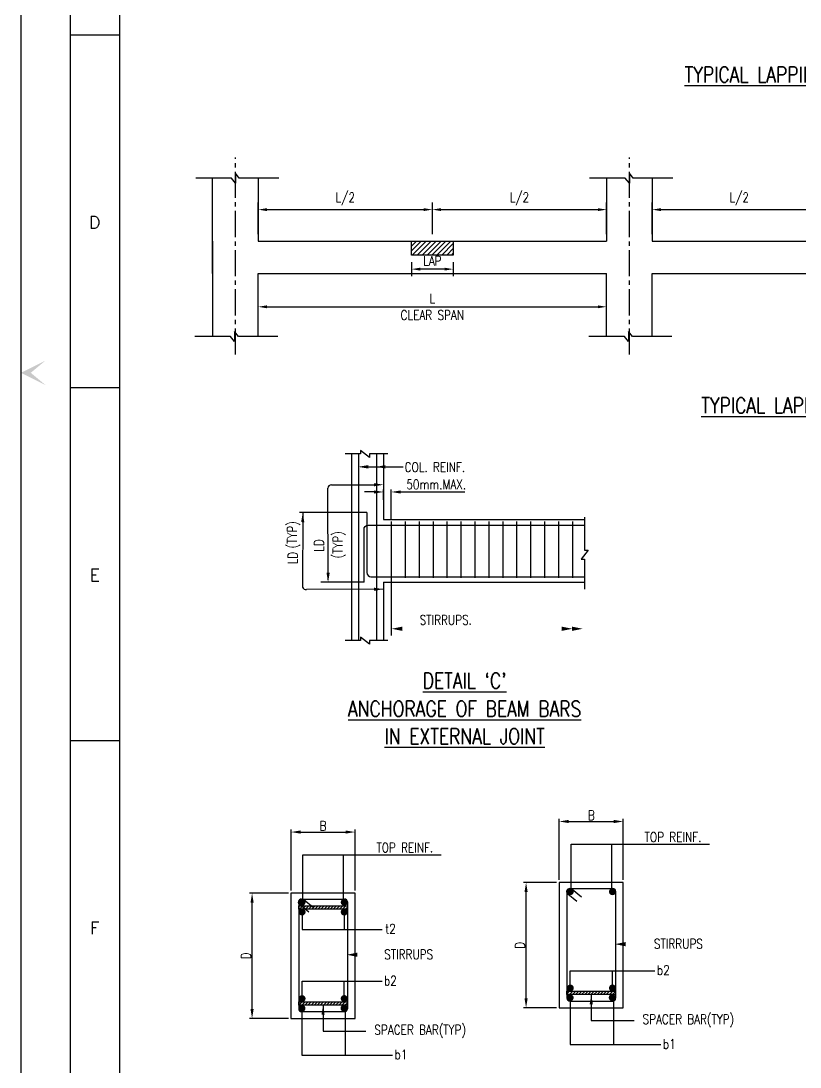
# Model space of a CAD drawing. Extents: x 482149 to 629471, y -388107 to -272741.
# Drawn here: x 510696 to 533061, y -333866 to -303819 of the extents above; entities that cross this region are included whole.
import ezdxf
from ezdxf.enums import TextEntityAlignment as Align

# ---------------------------------------------------------------- set-up
doc = ezdxf.new("R2010")
doc.units = 0
doc.header["$LTSCALE"] = 500
doc.header["$MEASUREMENT"] = 0
doc.linetypes.add('CENTER2', pattern=[1.125, 0.75, -0.125, 0.125, -0.125])
doc.layers.get('DEFPOINTS').update_dxf_attribs({"color": 4})
for name, color, linetype in [('BEAM', 4, 'Continuous'), ('BRAKE LINE', 8, 'Continuous'), ('col & circal', 8, 'CENTER2'), ('CUTOUT2', 9, 'Continuous'), ('DIM', 5, 'Continuous'), ('DIM1', 5, 'Continuous'), ('PNA', 10, 'Continuous'), ('S-CONCRET LINE', 4, 'Continuous'), ('S-DIM-1', 5, 'Continuous'), ('S-REINFORCEMENT', 6, 'Continuous'), ('S-TEXT-1', 4, 'Continuous'), ('S-TITLE', 6, 'Continuous'), ('STIRRUPS', 2, 'Continuous')]:
    doc.layers.add(name, color=color, linetype=linetype)
doc.styles.add('ROMANS', font='simplex.shx', dxfattribs={"width": 0.8, "height": 275, "bigfont": 'bigfont.shx'})
doc.styles.add('ROMENT', font='simplex.shx', dxfattribs={"bigfont": 'bigfont.shx'})
doc.dimstyles.new('Copy of INT2TIMES', dxfattribs={"dimtxt": 300, "dimasz": 275, "dimexe": 75, "dimexo": 75, "dimgap": 40, "dimtad": 1, "dimdec": 0, "dimlfac": 0.5, "dimrnd": 5, "dimzin": 0, "dimdsep": 46, "dimtxsty": 'ROMANS', "dimcen": -1, "dimclrd": 5, "dimclre": 5, "dimclrt": 4, "dimadec": 0, "dimazin": 0, "dimtfac": 1, "dimtdec": 0, "dimtix": 1, "dimtofl": 0, "dimtmove": 2, "dimatfit": 3, "dimfxl": 0, "dimtolj": 1, "dimtzin": 0, "dimarcsym": 0})
doc.dimstyles.new('dim100', dxfattribs={"dimtxt": 250, "dimasz": 250, "dimexe": 200, "dimexo": 200, "dimgap": 100, "dimtad": 1, "dimdec": 0, "dimzin": 0, "dimdsep": 46, "dimtxsty": 'ROMANS', "dimcen": 0, "dimclrd": 5, "dimclre": 5, "dimclrt": 4, "dimadec": 0, "dimazin": 0, "dimtfac": 1, "dimtdec": 0, "dimtix": 1, "dimtofl": 0, "dimtmove": 2, "dimatfit": 3, "dimfxl": 0, "dimtolj": 1, "dimtzin": 0, "dimlwd": -1, "dimlwe": -1, "dimarcsym": 0})
pattern_1 = [(45, (-40726.07, -202673.31), (-44.194174, 44.194174), [])]

# ---------------------------------------------------------------- blocks, each defined once
blk = doc.blocks.new('FOLDER')
at = {"layer": 'PNA'}
for points in [[(-1250, 2500), (0, 0), (0, 1000)], [(1250, 2500), (0, 0), (0, 1000)]]:
    blk.add_solid(points, dxfattribs=at)
blk = doc.blocks.new('A1')
at = {"flags": 128}
blk.add_lwpolyline([(0, 0), (82779, 0), (82779, 58231), (0, 58231)], close=True, dxfattribs=at)
at = {"layer": 'PNA'}
for p, q in [((984, 36296), (1969, 36296)), ((984, 29233), (1969, 29233)), ((984, 22171), (1969, 22171))]:
    blk.add_line(p, q, dxfattribs=at)
at = {"layer": 'PNA', "color": 1}
for points in [[(984, 492), (82287, 492), (82287, 57739), (984, 57739)], [(1969, 984), (81794, 984), (81794, 57247), (1969, 57247)]]:
    blk.add_lwpolyline(points, close=True, dxfattribs=at)
at = {"layer": 'PNA', "xscale": 0.196857838483993, "yscale": 0.196857838483993, "zscale": 0.196857838483993, "rotation": 270}
blk.add_blockref('FOLDER', (0, 29529), dxfattribs=at)
at = {"layer": 'PNA', "style": 'ROMANS'}
for s, p in [('D', (1476, 32541)), ('E', (1476, 25479)), ('F', (1476, 18417))]:
    blk.add_text(s, height=246, dxfattribs=at).set_placement(p, align=Align.MIDDLE)
blk = doc.blocks.new('*D16')
at = {"layer": 'DEFPOINTS', "color": 0, "ltscale": 2}
for p in [(521325, -317348), (521103, -317650), (521325, -318194)]:
    blk.add_point(p, dxfattribs=at)
at = {"layer": 'DIM', "color": 5, "lineweight": -2, "ltscale": 2}
for p, q in [((521103, -317575), (521103, -317273)), ((521325, -318119), (521325, -317273)), ((520828, -317348), (520553, -317348)), ((521600, -317348), (521875, -317348))]:
    blk.add_line(p, q, dxfattribs=at)
at = {"layer": 'DIM', "color": 5, "ltscale": 2}
for points in [[(520828, -317303), (520828, -317394), (521103, -317348)], [(521600, -317303), (521600, -317394), (521325, -317348)]]:
    blk.add_solid(points, dxfattribs=at)
at = {"layer": 'DIM', "color": 4, "ltscale": 2, "insert": (522618, -317130), "char_height": 275, "attachment_point": 5, "style": 'ROMANS'}
blk.add_mtext('\\A1;50mm.MAX.', dxfattribs=at)
blk = doc.blocks.new('*D45')
at = {"layer": 'DEFPOINTS', "color": 0, "ltscale": 2}
for p in [(520288, -327116), (518448, -328870), (520288, -328870)]:
    blk.add_point(p, dxfattribs=at)
at = {"layer": 'DIM', "color": 5, "lineweight": -2, "ltscale": 2}
for p, q in [((518448, -328795), (518448, -327041)), ((518723, -327116), (520013, -327116)), ((520288, -328795), (520288, -327041))]:
    blk.add_line(p, q, dxfattribs=at)
at = {"layer": 'DIM', "color": 5, "ltscale": 2}
for points in [[(518723, -327070), (518723, -327161), (518448, -327116)], [(520013, -327070), (520013, -327161), (520288, -327116)]]:
    blk.add_solid(points, dxfattribs=at)
at = {"layer": 'DIM', "color": 4, "ltscale": 2, "insert": (519368, -326938), "char_height": 275, "attachment_point": 5, "style": 'ROMANS'}
blk.add_mtext('\\A1;B', dxfattribs=at)
blk = doc.blocks.new('*D47')
at = {"layer": 'DEFPOINTS', "color": 0, "ltscale": 2}
for p in [(517331, -328870), (518448, -328870), (518448, -332470)]:
    blk.add_point(p, dxfattribs=at)
at = {"layer": 'DIM', "color": 5, "lineweight": -2, "ltscale": 2}
for p, q in [((518373, -328870), (517256, -328870)), ((517331, -332195), (517331, -329145)), ((518373, -332470), (517256, -332470))]:
    blk.add_line(p, q, dxfattribs=at)
at = {"layer": 'DIM', "color": 5, "ltscale": 2}
for points in [[(517285, -329145), (517377, -329145), (517331, -328870)], [(517285, -332195), (517377, -332195), (517331, -332470)]]:
    blk.add_solid(points, dxfattribs=at)
at = {"layer": 'DIM', "color": 4, "ltscale": 2, "insert": (517153, -330670), "char_height": 275, "attachment_point": 5, "rotation": 90, "style": 'ROMANS'}
blk.add_mtext('\\A1;D', dxfattribs=at)
blk = doc.blocks.new('*D81')
at = {"layer": 'DEFPOINTS', "color": 0, "ltscale": 2}
for p in [(527987, -326812), (526147, -328567), (527987, -328567)]:
    blk.add_point(p, dxfattribs=at)
at = {"layer": 'DIM', "color": 5, "lineweight": -2, "ltscale": 2}
for p, q in [((526147, -328492), (526147, -326737)), ((526422, -326812), (527712, -326812)), ((527987, -328492), (527987, -326737))]:
    blk.add_line(p, q, dxfattribs=at)
at = {"layer": 'DIM', "color": 5, "ltscale": 2}
for points in [[(526422, -326766), (526422, -326858), (526147, -326812)], [(527712, -326766), (527712, -326858), (527987, -326812)]]:
    blk.add_solid(points, dxfattribs=at)
at = {"layer": 'DIM', "color": 4, "ltscale": 2, "insert": (527067, -326635), "char_height": 275, "attachment_point": 5, "style": 'ROMANS'}
blk.add_mtext('\\A1;B', dxfattribs=at)
blk = doc.blocks.new('*D82')
at = {"layer": 'DEFPOINTS', "color": 0, "ltscale": 2}
for p in [(525196, -328567), (526147, -328567), (526147, -332167)]:
    blk.add_point(p, dxfattribs=at)
at = {"layer": 'DIM', "color": 5, "lineweight": -2, "ltscale": 2}
for p, q in [((526072, -328567), (525121, -328567)), ((525196, -331892), (525196, -328842)), ((526072, -332167), (525121, -332167))]:
    blk.add_line(p, q, dxfattribs=at)
at = {"layer": 'DIM', "color": 5, "ltscale": 2}
for points in [[(525150, -328842), (525242, -328842), (525196, -328567)], [(525150, -331892), (525242, -331892), (525196, -332167)]]:
    blk.add_solid(points, dxfattribs=at)
at = {"layer": 'DIM', "color": 4, "ltscale": 2, "insert": (525019, -330367), "char_height": 275, "attachment_point": 5, "rotation": 90, "style": 'ROMANS'}
blk.add_mtext('\\A1;D', dxfattribs=at)
blk = doc.blocks.new('*D152')
at = {"layer": 'DEFPOINTS', "color": 0}
for p in [(517506, -312030), (527506, -312030), (527506, -312030)]:
    blk.add_point(p, dxfattribs=at)
at = {"layer": 'S-DIM-1', "color": 5}
blk.add_line((517756, -312030), (527256, -312030), dxfattribs=at)
for points in [[(517756, -311988), (517756, -312071), (517506, -312030)], [(527256, -311988), (527256, -312071), (527506, -312030)]]:
    blk.add_solid(points, dxfattribs=at)
at = {"layer": 'S-DIM-1', "color": 4, "char_height": 275, "attachment_point": 5, "style": 'ROMANS'}
for s, insert in [('\\A1;L', (522506, -311792)), ('\\A1;CLEAR SPAN', (522506, -312267))]:
    blk.add_mtext(s, dxfattribs=dict(at, insert=insert))
blk = doc.blocks.new('*D153')
at = {"layer": 'DEFPOINTS', "color": 0}
for p in [(522506, -309238), (517506, -310142), (522506, -310142)]:
    blk.add_point(p, dxfattribs=at)
at = {"layer": 'S-DIM-1', "color": 5}
for p, q in [((517506, -309942), (517506, -309038)), ((522506, -309942), (522506, -309038)), ((517756, -309238), (522256, -309238))]:
    blk.add_line(p, q, dxfattribs=at)
for points in [[(517756, -309197), (517756, -309280), (517506, -309238)], [(522256, -309197), (522256, -309280), (522506, -309238)]]:
    blk.add_solid(points, dxfattribs=at)
at = {"layer": 'S-DIM-1', "color": 4, "insert": (520006, -308929), "char_height": 275, "attachment_point": 5, "style": 'ROMANS'}
blk.add_mtext('\\A1;L/2', dxfattribs=at)
blk = doc.blocks.new('*D154')
at = {"layer": 'DEFPOINTS', "color": 0}
for p in [(527506, -309238), (522506, -310142), (527506, -310142)]:
    blk.add_point(p, dxfattribs=at)
at = {"layer": 'S-DIM-1', "color": 5}
for p, q in [((522506, -309942), (522506, -309038)), ((527506, -309942), (527506, -309038)), ((522756, -309238), (527256, -309238))]:
    blk.add_line(p, q, dxfattribs=at)
for points in [[(522756, -309197), (522756, -309280), (522506, -309238)], [(527256, -309197), (527256, -309280), (527506, -309238)]]:
    blk.add_solid(points, dxfattribs=at)
at = {"layer": 'S-DIM-1', "color": 4, "insert": (525006, -308929), "char_height": 275, "attachment_point": 5, "style": 'ROMANS'}
blk.add_mtext('\\A1;L/2', dxfattribs=at)
blk = doc.blocks.new('*D155')
at = {"layer": 'DEFPOINTS', "color": 0}
for p in [(533815, -309238), (528815, -310142), (533815, -310142)]:
    blk.add_point(p, dxfattribs=at)
at = {"layer": 'S-DIM-1', "color": 5}
for p, q in [((528815, -309942), (528815, -309038)), ((533815, -309942), (533815, -309038)), ((529065, -309238), (533565, -309238))]:
    blk.add_line(p, q, dxfattribs=at)
for points in [[(529065, -309197), (529065, -309280), (528815, -309238)], [(533565, -309197), (533565, -309280), (533815, -309238)]]:
    blk.add_solid(points, dxfattribs=at)
at = {"layer": 'S-DIM-1', "color": 4, "insert": (531315, -308929), "char_height": 275, "attachment_point": 5, "style": 'ROMANS'}
blk.add_mtext('\\A1;L/2', dxfattribs=at)
blk = doc.blocks.new('*D163')
at = {"layer": 'DEFPOINTS', "color": 0}
for p in [(521906, -310543), (523106, -310543), (521906, -310948)]:
    blk.add_point(p, dxfattribs=at)
at = {"layer": 'S-DIM-1', "color": 5}
for p, q in [((521906, -310743), (521906, -311148)), ((522856, -310948), (522156, -310948)), ((523106, -310743), (523106, -311148))]:
    blk.add_line(p, q, dxfattribs=at)
for points in [[(522156, -310906), (522156, -310989), (521906, -310948)], [(522856, -310906), (522856, -310989), (523106, -310948)]]:
    blk.add_solid(points, dxfattribs=at)
at = {"layer": 'S-DIM-1', "color": 4, "insert": (522506, -310710), "char_height": 275, "attachment_point": 5, "style": 'ROMANS'}
blk.add_mtext('\\A1;LAP', dxfattribs=at)

msp = doc.modelspace()

# ---------------------------------------------------------------- hatches: boundary and pattern name
h = msp.add_hatch()
h.set_pattern_fill('ANSI31', color=256, scale=500, style=0)
h.set_pattern_definition(pattern_1)
h.paths.add_polyline_path([(520071.6, -329233.001), (518676.217, -329233.001), (518676.217, -329329.235), (520071.6, -329329.235)])
h = msp.add_hatch()
h.set_pattern_fill('ANSI31', color=256, scale=500, style=0)
h.set_pattern_definition([(45, (-39939.87, -202370.03), (-44.194174, 44.194174), [])])
h.paths.add_polyline_path([(527764.819, -331689.162), (526369.435, -331689.162), (526369.435, -331785.396), (527764.819, -331785.396)])
h = msp.add_hatch()
h.set_pattern_fill('ANSI31', color=256, scale=500, style=0)
h.set_pattern_definition(pattern_1)
h.paths.add_polyline_path([(520065.62, -331992.442), (518670.236, -331992.442), (518670.236, -332088.677), (520065.62, -332088.677)])
at = {"layer": 'BEAM'}
h = msp.add_hatch(dxfattribs=at)
h.set_pattern_fill('ANSI31', color=253, scale=800, style=0)
h.set_pattern_definition([(45, (-5129850.76, 1956990.22), (-70.7106781, 70.7106781), [])])
h.paths.add_polyline_path([(521905.774, -310141.651), (521905.774, -310542.762), (523105.774, -310542.762), (523105.774, -310141.651)])

# ---------------------------------------------------------------- linework, layer by layer
for points in [[(518676.217, -329233.001), (520071.6, -329233.001), (520071.6, -329329.235), (518676.217, -329329.235)], [(526369.435, -331689.162), (527764.819, -331689.162), (527764.819, -331785.396), (526369.435, -331785.396)], [(518670.236, -331992.442), (520065.62, -331992.442), (520065.62, -332088.677), (518670.236, -332088.677)]]:
    msp.add_lwpolyline(points, close=True)
at = {"layer": 'BEAM', "elevation": 0}
msp.add_lwpolyline([(521905.774, -310141.651), (523105.774, -310141.651), (523105.774, -310542.762), (521905.774, -310542.762)], close=True, dxfattribs=at)
at = {"layer": 'BRAKE LINE', "ltscale": 2, "elevation": 0}
for points in [[(521225.54, -316251.191), (520705.435, -316251.191), (520705.435, -316357.55), (520443.348, -316153.013), (520443.348, -316251.191), (520007.518, -316251.191)], [(526872.725, -318069.179), (526872.725, -319015.519), (526979.084, -319015.519), (526774.548, -319277.606), (526872.725, -319277.606), (526872.725, -320139.67)], [(521225.54, -321615.643), (520705.435, -321615.643), (520705.435, -321722.002), (520443.348, -321517.465), (520443.348, -321615.643), (520007.518, -321615.643)]]:
    msp.add_lwpolyline(points, dxfattribs=at)
at = {"layer": 'col & circal', "linetype": 'CENTER2', "ltscale": 2}
for p, q in [((516851.392, -313400.819), (516851.392, -307736.694)), ((528160.155, -313400.819), (528160.155, -307736.694))]:
    msp.add_line(p, q, dxfattribs=at)
at = {"layer": 'CUTOUT2', "linetype": 'Continuous', "elevation": 0}
for points in [[(518098.411, -308335.756), (516963.877, -308335.732), (516851.392, -308190.133), (516851.392, -308480.056), (516736.057, -308335.732), (515711.469, -308335.765)], [(529407.175, -308335.76), (528272.64, -308335.737), (528160.155, -308190.138), (528160.155, -308480.061), (528044.82, -308335.737), (527020.233, -308335.77)], [(518071.658, -312881.851), (516937.124, -312881.827), (516824.639, -312736.228), (516824.639, -313026.152), (516709.304, -312881.827), (515684.716, -312881.86)], [(529380.421, -312881.856), (528245.887, -312881.832), (528133.402, -312736.233), (528133.402, -313026.156), (528018.067, -312881.832), (526993.48, -312881.865)]]:
    msp.add_lwpolyline(points, dxfattribs=at)
at = {"layer": 'DEFPOINTS', "color": 0, "linetype": 'ByBlock'}
for p in [(521103.48, -318140.844), (520543.48, -320140.844)]:
    msp.add_point(p, dxfattribs=at)
at = {"layer": 'DIM', "ltscale": 2}
for p, q in [((519513.222, -319869.143), (519508.176, -317240.886)), ((519608.176, -317140.886), (520903.48, -317140.886)), ((521825.277, -317348.345), (523442.549, -317348.345)), ((520623.48, -317940.844), (518689.285, -317940.844)), ((520543.48, -319939.844), (519308.096, -319939.844)), ((521325.277, -319810.726), (521325.277, -321469.036)), ((518765.358, -329412.097), (518765.358, -329911.397)), ((519976.007, -329414.175), (519976.007, -329913.474)), ((518765.358, -329911.397), (521061.999, -329911.397)), ((526464.557, -331596.961), (526464.557, -331097.662)), ((526464.557, -331097.662), (528893.776, -331097.662)), ((527675.206, -331594.884), (527675.206, -331095.584)), ((518765.358, -331900.241), (518765.358, -331400.942)), ((518765.358, -331400.942), (521061.999, -331400.942)), ((519976.007, -331898.164), (519976.007, -331398.865)), ((526460.877, -331824.613), (526460.877, -333217.683)), ((518761.677, -332127.893), (518761.677, -333520.963)), ((526460.877, -333217.683), (529065.127, -333217.683)), ((518761.677, -333520.963), (521365.928, -333520.963))]:
    msp.add_line(p, q, dxfattribs=at)
at = {"layer": 'DIM'}
for p, q in [((526487.164, -327465.686), (530456.341, -327465.686)), ((518787.965, -327768.966), (522757.141, -327768.966))]:
    msp.add_line(p, q, dxfattribs=at)
at = {"layer": 'DIM', "ltscale": 2, "elevation": 0}
for points in [[(520670.273, -316625.788), (521065.263, -316625.788)], [(521159.863, -316625.788), (521670.72, -316625.788)]]:
    msp.add_lwpolyline(points, dxfattribs=at)
at = {"layer": 'DIM', "ltscale": 2, "elevation": 0, "flags": 128}
for points in [[(526219.417, -321276.561, 122.425, 0, 0), (526525.277, -321276.561, 0, 0, 0), (526149.111, -321276.561, 0, 0, 0), (521338.395, -321276.561, 0, 122.425, 0), (521644.256, -321276.561, 0, 0, 0)], [(526511.917, -321276.561, 122.425, 0, 0), (526817.777, -321276.561, 0, 0, 0), (526441.611, -321276.561, 0, 0, 0), (521936.756, -321276.561, 0, 122.425, 0), (521936.756, -321276.561, 0, 0, 0)]]:
    msp.add_lwpolyline(points, format="xyseb", dxfattribs=at)
at = {"layer": 'DIM', "ltscale": 2, "flags": 128}
for points in [[(528804.101, -330335.752, 0, 0, 0), (527749.478, -330335.752, 0, 122.425, 0), (528055.338, -330335.752, 0, 0, 0)], [(521061.999, -330639.033, 0, 0, 0), (520050.278, -330639.033, 0, 122.425, 0), (520356.138, -330639.033, 0, 0, 0)]]:
    msp.add_lwpolyline(points, format="xyseb", dxfattribs=at)
at = {"layer": 'DIM', "ltscale": 2}
for centre, radius, start, end in [((519608.176, -317240.886), 100, 90, 180), ((518870.326, -320063.213), 89.64, 191.2281898, 284.0600868)]:
    msp.add_arc(centre, radius, start, end, dxfattribs=at)
for points in [[(520670.273, -316675.788), (520370.273, -316625.788), (520670.273, -316575.788)], [(521159.863, -316675.788), (520903.48, -316625.788), (521159.863, -316575.788)], [(520828.48, -317095.053), (521103.48, -317140.886), (520828.48, -317186.719)], [(519559.055, -319664.844), (519513.222, -319939.844), (519467.389, -319664.844)]]:
    msp.add_solid(points, dxfattribs=at)
at = {"layer": 'DIM1'}
for p, q in [((526487.164, -328736.228), (526487.164, -327465.686)), ((527657.315, -328736.228), (527657.315, -327465.686)), ((518787.965, -329039.508), (518787.965, -327768.966)), ((519958.116, -329039.508), (519958.116, -327768.966)), ((527701.237, -331824.613), (527701.237, -333217.683)), ((520002.038, -332127.893), (520002.038, -333520.963))]:
    msp.add_line(p, q, dxfattribs=at)
at = {"layer": 'S-CONCRET LINE', "color": 130}
for p, q in [((516197.01, -311075.287), (516197.01, -308335.095)), ((517505.774, -308335.095), (517505.774, -310141.651)), ((527505.774, -308335.095), (527505.774, -310141.651)), ((528814.537, -308335.095), (528814.537, -310141.651)), ((516197.01, -310141.651), (516197.01, -312881.844)), ((517505.774, -310141.651), (527505.774, -310141.651)), ((528814.537, -310141.651), (538814.537, -310141.651)), ((528814.537, -310141.651), (538814.537, -310141.651)), ((517505.774, -311075.287), (527505.774, -311075.287)), ((517505.774, -312881.844), (517505.774, -311075.287)), ((527505.774, -312881.844), (527505.774, -311075.287)), ((528814.537, -311075.287), (534433.663, -311075.287)), ((528814.537, -311075.287), (538814.537, -311075.287)), ((528814.537, -312881.844), (528814.537, -311075.287)), ((520183.48, -316251.191), (520183.48, -321615.643)), ((521103.48, -316251.191), (521103.48, -318140.844)), ((521103.48, -318140.844), (526872.725, -318140.844)), ((521103.48, -319940.844), (526872.725, -319940.844)), ((521103.48, -319940.844), (521103.48, -321615.643))]:
    msp.add_line(p, q, dxfattribs=at)
for points in [[(527987.127, -328566.662), (526147.127, -328566.662), (526147.127, -332166.662), (527987.127, -332166.662)], [(520287.928, -328869.942), (518447.928, -328869.942), (518447.928, -332469.942), (520287.928, -332469.942)]]:
    msp.add_lwpolyline(points, close=True, dxfattribs=at)
at = {"layer": 'S-REINFORCEMENT', "linetype": 'Continuous'}
for p, q in [((520383.48, -316251.191), (520383.48, -321615.643)), ((520903.48, -316251.191), (520903.48, -321615.643))]:
    msp.add_line(p, q, dxfattribs=at)
at = {"layer": 'S-REINFORCEMENT'}
for p, q in [((526369.435, -328816.228), (526369.435, -331889.55)), ((526449.435, -328736.228), (527684.819, -328736.228)), ((527764.819, -328816.228), (527764.819, -331889.55)), ((518670.236, -329119.508), (518670.236, -332192.83)), ((518750.236, -329039.508), (519985.62, -329039.508)), ((520065.62, -329119.508), (520065.62, -332192.83)), ((526449.435, -331969.55), (527684.819, -331969.55)), ((518750.236, -332272.83), (519985.62, -332272.83))]:
    msp.add_line(p, q, dxfattribs=at)
at = {"layer": 'S-REINFORCEMENT', "linetype": 'Continuous', "elevation": 0}
for points in [[(520623.48, -317940.844), (520623.48, -319660.844, 0.414213562), (520743.48, -319780.844), (526872.725, -319780.844)], [(520543.48, -319939.844), (520543.48, -318420.844, -0.414213562), (520663.48, -318300.844), (526872.725, -318300.844)]]:
    msp.add_lwpolyline(points, format="xyb", dxfattribs=at)
at = {"layer": 'S-REINFORCEMENT'}
for points in [[(526655.923, -329114.346), (526397.597, -328900.063, -1), (526519.043, -328753.656), (526788.884, -328977.49)], [(518956.723, -329417.627), (518698.397, -329203.344, -1), (518819.843, -329056.936), (519089.684, -329280.771)]]:
    msp.add_lwpolyline(points, format="xyb", dxfattribs=at)
at = {"layer": 'S-REINFORCEMENT', "linetype": 'Continuous', "const_width": 100}
for points in [[(526414.557, -328826.383, 1), (526514.557, -328826.383, 1)], [(527625.206, -328828.461, 1), (527725.206, -328828.461, 1)], [(518715.358, -329129.664, 1), (518815.358, -329129.664, 1)], [(518715.358, -329412.097, 1), (518815.358, -329412.097, 1)], [(519926.007, -329131.741, 1), (520026.007, -329131.741, 1)], [(519926.007, -329414.175, 1), (520026.007, -329414.175, 1)], [(526414.557, -331596.961, -1), (526514.557, -331596.961, -1)], [(527625.206, -331594.884, -1), (527725.206, -331594.884, -1)], [(518715.358, -331900.241, -1), (518815.358, -331900.241, -1)], [(519926.007, -331898.164, -1), (520026.007, -331898.164, -1)], [(526410.877, -331874.613, 1), (526510.877, -331874.613, 1)], [(527619.225, -331870.336, 1), (527719.225, -331870.336, 1)], [(518711.677, -332177.893, 1), (518811.677, -332177.893, 1)], [(519920.026, -332173.616, 1), (520020.026, -332173.616, 1)]]:
    msp.add_lwpolyline(points, format="xyb", close=True, dxfattribs=at)
at = {"layer": 'S-REINFORCEMENT'}
for centre, start, end in [((526449.435, -328816.228), 90, 180), ((527684.819, -328816.228), 0, 90), ((518750.236, -329119.508), 90, 180), ((519985.62, -329119.508), 0, 90), ((526449.435, -331889.55), 180, 270), ((527684.819, -331889.55), 270, 0), ((518750.236, -332192.83), 180, 270), ((519985.62, -332192.83), 270, 0)]:
    msp.add_arc(centre, 80, start, end, dxfattribs=at)
at = {"layer": 'STIRRUPS'}
for p, q in [((521325.277, -318194.065), (521325.277, -319810.726)), ((521725.277, -318194.065), (521725.277, -319810.726)), ((522125.277, -318194.065), (522125.277, -319810.726)), ((522525.277, -318194.065), (522525.277, -319810.726)), ((522925.277, -318194.065), (522925.277, -319810.726)), ((523325.277, -318194.065), (523325.277, -319810.726)), ((523725.277, -318194.065), (523725.277, -319810.726)), ((524125.277, -318194.065), (524125.277, -319810.726)), ((524525.277, -318194.065), (524525.277, -319810.726)), ((524925.277, -318194.065), (524925.277, -319810.726)), ((525325.277, -318194.065), (525325.277, -319810.726)), ((525725.277, -318194.065), (525725.277, -319810.726)), ((526125.277, -318194.065), (526125.277, -319810.726)), ((526525.277, -318194.065), (526525.277, -319810.726))]:
    msp.add_line(p, q, dxfattribs=at)

# ---------------------------------------------------------------- block references
at = {"xscale": 1.434849416022188, "yscale": 1.434849416022188, "zscale": 1.434849416022188}
msp.add_blockref('A1', (510695.778, -356294.5), dxfattribs=at)

# ---------------------------------------------------------------- texts
at = {"layer": 'S-TEXT-1', "style": 'ROMENT', "width": 0.8}
for s, p in [('COL. REINF.', (521711.346, -316773.164)), ('STIRRUPS', (528866.649, -330462.157))]:
    msp.add_text(s, height=275, dxfattribs=at).set_placement(p)
for s, p in [('(TYP)', (518617.596, -318967.392)), ('LD', (519387.584, -319064.024)), ('(TYP)', (519922.45, -319255.622)), ('LD', (518634.727, -319424.26))]:
    msp.add_text(s, height=275, rotation=90, dxfattribs=at).set_placement(p)
msp.add_text('STIRRUPS. ', height=275, dxfattribs=at).set_placement((522967.291, -321023.998), align=Align.MIDDLE)
at = {"layer": 'S-TEXT-1', "linetype": 'ByBlock', "style": 'ROMANS', "width": 0.8}
for s, p in [('TOP REINF.', (529415.437, -327259.742)), ('TOP REINF.', (521716.237, -327563.023)), ('t2', (521302.731, -329895.614)), ('b2', (529134.508, -331081.879)), ('b2', (521302.731, -331385.16)), ('SPACER BAR(TYP)', (529855.158, -332511.039)), ('SPACER BAR(TYP)', (522155.958, -332814.32)), ('b1', (529305.859, -333201.9)), ('b1', (521606.66, -333505.181))]:
    msp.add_text(s, height=275, dxfattribs=at).set_placement(p, align=Align.MIDDLE)
msp.add_text('STIRRUPS', height=275, dxfattribs=at).set_placement((521124.546, -330765.437))
at = {"layer": 'S-TITLE', "style": 'ROMANS', "width": 0.8}
for s, p in [('%%UTYPICAL LAPPING DETAILS FOR BOTTOM REBAR', (535363.182, -305359.643)), ('%%UTYPICAL LAPPING DETAILS FOR TOP REBAR', (535363.182, -314863.232)), ("%%UDETAIL `C'", (523433.203, -322768.726)), ('%%UANCHORAGE OF BEAM BARS', (523433.203, -323574.448)), ('%%UIN EXTERNAL JOINT', (523433.203, -324362.162))]:
    msp.add_text(s, height=450, dxfattribs=at).set_placement(p, align=Align.MIDDLE_CENTER)

# ---------------------------------------------------------------- dimensions: what is measured, and where the dimension line sits
at = {"layer": 'DIM', "ltscale": 2}
dim = msp.add_linear_dim(base=(521325.277, -317348.345), p1=(521103.48, -317650.235), p2=(521325.277, -318194.065), text='50mm.MAX.', dimstyle='Copy of INT2TIMES', dxfattribs=at)
dim.commit()
dim.dimension.update_dxf_attribs({"geometry": '*D16', "text_midpoint": (522618.094, -317130.345), "dimtype": 160})
for base, p1, p2, picture, middle in [((527987.127, -326812.26), (526147.127, -328566.662), (527987.127, -328566.662), '*D81', (527067.127, -326634.76)), ((520287.928, -327115.54), (518447.928, -328869.942), (520287.928, -328869.942), '*D45', (519367.928, -326938.04))]:
    dim = msp.add_linear_dim(base=base, p1=p1, p2=p2, text='B', dimstyle='Copy of INT2TIMES', dxfattribs=at)
    dim.commit()
    dim.dimension.update_dxf_attribs({"geometry": picture, "text_midpoint": middle})
for base, p1, p2, picture, middle in [((525196.04, -328566.662), (526147.127, -332166.662), (526147.127, -328566.662), '*D82', (525018.54, -330366.662)), ((517330.841, -328869.942), (518447.928, -332469.942), (518447.928, -328869.942), '*D47', (517153.341, -330669.942))]:
    dim = msp.add_linear_dim(base=base, p1=p1, p2=p2, angle=90, text='D', dimstyle='Copy of INT2TIMES', dxfattribs=at)
    dim.commit()
    dim.dimension.update_dxf_attribs({"geometry": picture, "text_midpoint": middle})
at = {"layer": 'S-DIM-1'}
for base, p1, p2, text, picture, middle in [((522505.774, -309238.373), (517505.774, -310141.651), (522505.774, -310141.651), 'L/2', '*D153', (520005.774, -308928.849)), ((527505.774, -309238.373), (522505.774, -310141.651), (527505.774, -310141.651), 'L/2', '*D154', (525005.774, -308928.849)), ((533814.537, -309238.373), (528814.537, -310141.651), (533814.537, -310141.651), 'L/2', '*D155', (531314.537, -308928.849)), ((527505.774, -312029.78), (517505.774, -312029.78), (527505.774, -312029.78), 'L\\XCLEAR SPAN', '*D152', (522505.774, -312029.78))]:
    dim = msp.add_linear_dim(base=base, p1=p1, p2=p2, text=text, dimstyle='dim100', override={"dimarcsym": 1}, dxfattribs=at)
    dim.commit()
    dim.dimension.update_dxf_attribs({"geometry": picture, "text_midpoint": middle})
dim = msp.add_linear_dim(base=(521905.774, -310947.75), p1=(523105.774, -310542.762), p2=(521905.774, -310542.762), angle=180, text='LAP', dimstyle='dim100', override={"dimarcsym": 1}, dxfattribs=at)
dim.commit()
dim.dimension.update_dxf_attribs({"geometry": '*D163', "text_midpoint": (522505.774, -310710.25)})

# ---------------------------------------------------------------- leaders
at = {"layer": 'DIM', "ltscale": 2}
for points in [[(518784.816, -317940.167), (518782.402, -320080.667)], [(521103.48, -320140.735), (518892.103, -320150.167)], [(527067.127, -331785.396), (527067.127, -332526.822), (528296.928, -332526.822)], [(519367.928, -332088.677), (519367.928, -332830.102), (520597.728, -332830.102)]]:
    msp.add_leader(points, dimstyle='Copy of INT2TIMES', dxfattribs=at)

doc.saveas('drawing.dxf')
